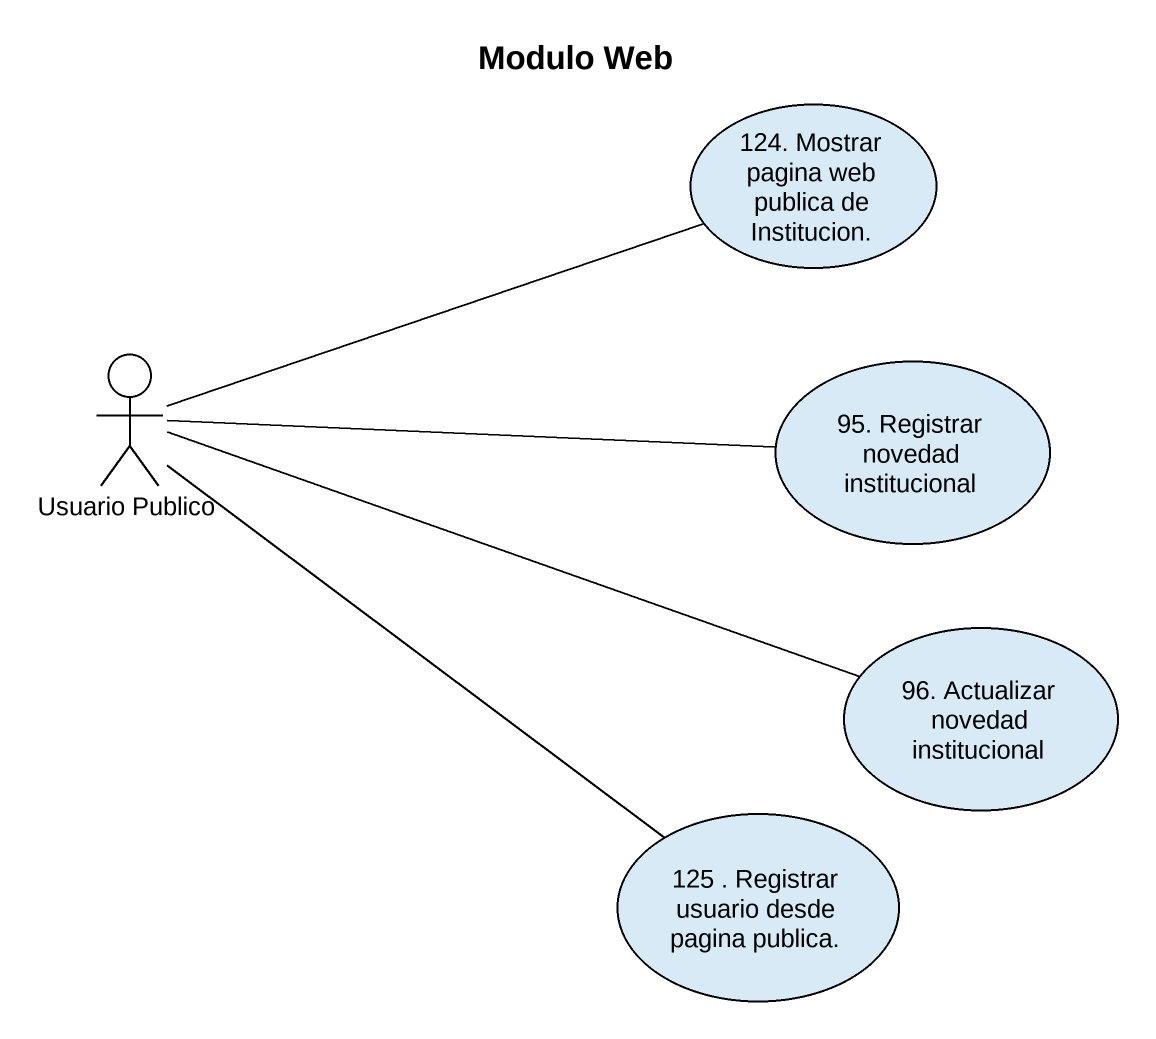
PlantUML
@startuml
title Modulo Web
usecase "124. Mostrar pagina web publica de Institucion." as u124_Mostrar_pagina_web
actor "Usuario Publico" as Usuario_Publico
usecase "95. Registrar novedad institucional" as u95_Registrar_novedad
usecase "96. Actualizar novedad institucional" as u96_Actualizar_novedad
usecase "125 . Registrar usuario desde pagina publica." as u125_Registrar_usuario_desde
Usuario_Publico -right- u124_Mostrar_pagina_web
Usuario_Publico -right- u95_Registrar_novedad
Usuario_Publico -right- u96_Actualizar_novedad
Usuario_Publico -- u125_Registrar_usuario_desde
@enduml
